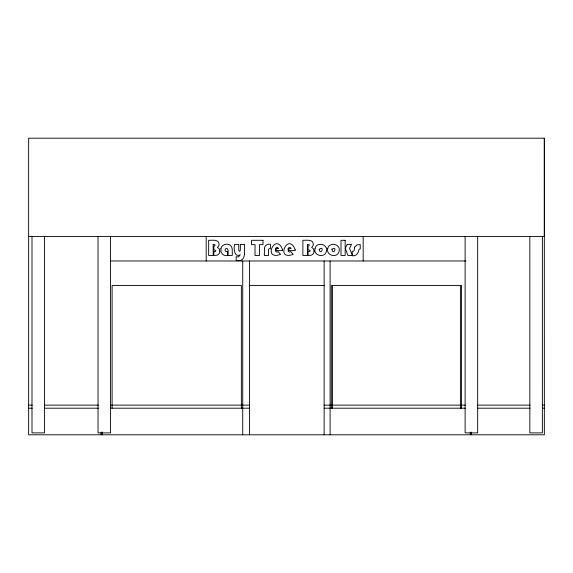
<?xml version="1.0" encoding="UTF-8"?>
<svg xmlns="http://www.w3.org/2000/svg" width="573" height="573" viewBox="0 0 573 573"><rect width="100%" height="100%" fill="white"/><g stroke="black" fill="none" stroke-linecap="round" stroke-linejoin="round"><path stroke-width="0.86" d="M544.35 138.2L28.65 138.2L28.65 434.8L544.35 434.8L544.329 138.2L544.35 236.427L28.65 236.427M110.31 260.987L465.835 260.987M249.47 285.54L324.132 285.54M28.65 405.125L32.231 405.125M44.758 405.125L98.449 405.125M110.575 405.125L249.47 405.125M324.132 405.125L465.348 405.125M477.703 405.125L530.132 405.125M542.574 405.125L544.35 405.125M28.65 408.198L32.231 408.198M44.758 408.198L98.449 408.198M110.439 408.198L249.47 408.198M324.132 408.198L465.348 408.198M477.703 408.198L530.132 408.198M542.574 408.198L544.35 408.198M542.373 236.427L542.373 432.887L529.839 432.887L529.839 236.427M477.653 236.427L477.653 432.887L465.118 432.887L465.118 236.427M471.479 432.142L471.479 434.8M470.297 432.142L470.297 434.8M461.573 408.198L461.573 285.54L331.316 285.54L331.316 408.198M460.406 285.54L460.406 408.198M363.175 236.427L363.175 260.987M332.505 285.54L332.505 408.198M330.098 260.987L330.098 434.8M324.132 260.987L324.132 434.8M249.47 260.987L249.47 434.8M242.73 260.987L242.73 434.8M241.362 408.198L241.362 285.54L112.107 285.54L112.107 408.198M206.18 236.427L206.18 260.987M110.568 236.427L110.568 432.887L98.033 432.887L98.033 236.427M102.323 432.121L102.323 434.8M102.259 432.142L102.259 434.8M101.135 432.121L101.135 434.8M44.529 236.427L44.529 432.887L31.995 432.887L31.995 236.427M282.589 249.828L282.546 250.609L276.243 250.609L276.293 248.639L278.406 248.639L278.234 248.102L277.54 247.479L276.315 247.572L275.384 248.818L275.735 251.504L276.974 252.17L278.177 251.554L280.541 254.398C261.911 261.073 275.806 231.399 282.589 249.828M295.202 249.828L295.159 250.609L288.856 250.609L288.914 248.639L291.027 248.639L290.855 248.102L290.16 247.479L288.928 247.572L288.004 248.818L288.348 251.504L289.594 252.17L290.79 251.554L293.161 254.398C274.524 261.073 288.42 231.399 295.202 249.828M264.425 248.274L264.346 255.472L268.501 255.472L268.572 249.456L269.145 248.589L270.427 248.725L270.427 244.284C267.713 243.554 264.69 245.409 264.425 248.274M244.513 254.283L243.64 257.836A6.289 6.289 0 0 1 240.911 260.271L238.468 260.779L236.169 260.335L236.169 256.718L238.569 256.933L240.273 254.799C234.113 257.986 233.526 247.994 234.586 244.392L238.748 244.392L238.748 250.351L239.571 251.339L240.359 250.251L240.359 244.392L244.513 244.392L244.513 254.283M219.839 251.103L219.753 252.091A3.982 3.982 0 0 1 218.406 254.419L216.902 255.243L213.894 255.472L213.894 251.576L215.613 251.404L215.892 250.795L215.613 250.243L213.894 250.064L213.894 246.018L214.825 245.803L215.068 244.814L213.177 244.37L213.177 255.472L208.665 255.472L208.665 240.302C211.895 240.445 219.044 238.948 219.079 244.162A3.682 3.682 0 0 1 218.141 246.662L217.403 247.335L219.23 248.811L219.839 251.103M220.841 248.782L221.157 252.213L222.41 254.061A5.544 5.544 0 0 0 225.375 255.608L227.51 255.622L227.51 251.318L226.5 251.604C224.014 251.597 224.988 247.536 227.223 248.546L228.154 250.337L228.154 255.472L232.309 255.472L232.215 248.746L231.442 246.605A4.978 4.978 0 0 0 228.928 244.564C225.647 243.239 221.472 245.194 220.841 248.782M314.054 251.103L313.968 252.091A3.982 3.982 0 0 1 312.622 254.419L311.125 255.243L308.109 255.472L308.109 251.576L309.835 251.404L310.108 250.795L309.828 250.243L308.109 250.064L308.109 246.018L309.04 245.803L309.284 244.814L307.4 244.37L307.4 255.472L302.888 255.472L302.888 240.302C306.111 240.445 313.259 238.948 313.302 244.162A3.682 3.682 0 0 1 312.357 246.662L311.619 247.335L313.445 248.811L314.054 251.103M315 248.746C313.209 256.016 325.242 258.437 326.445 251.074C328.229 243.811 316.217 241.441 315 248.746M327.713 248.746C325.93 256.016 337.955 258.437 339.159 251.074C340.942 243.811 328.938 241.441 327.713 248.746M354.644 247.106L354.171 250.38L353.262 251.268L352.216 251.375L352.216 255.773C356.42 256.561 358.634 252.786 359.013 249.255L360.224 248.926L360.224 244.549L357.036 244.843L354.644 247.106M319.233 249.284C320.479 256.704 325.242 244.979 319.233 249.284M331.946 249.284C333.192 256.704 337.955 244.979 331.946 249.284M347.202 244.392L345.311 248.238L347.918 255.472L352.517 255.472L349.494 248.424L351.528 244.392L347.202 244.392M262.993 240.302L251.576 240.302L251.576 244.657L255.035 244.657L255.035 255.472L259.548 255.472L259.548 244.657L262.993 244.657L262.993 240.302M345.161 240.302L340.999 240.302L340.999 255.472L345.161 255.472L345.161 240.302"/></g></svg>
